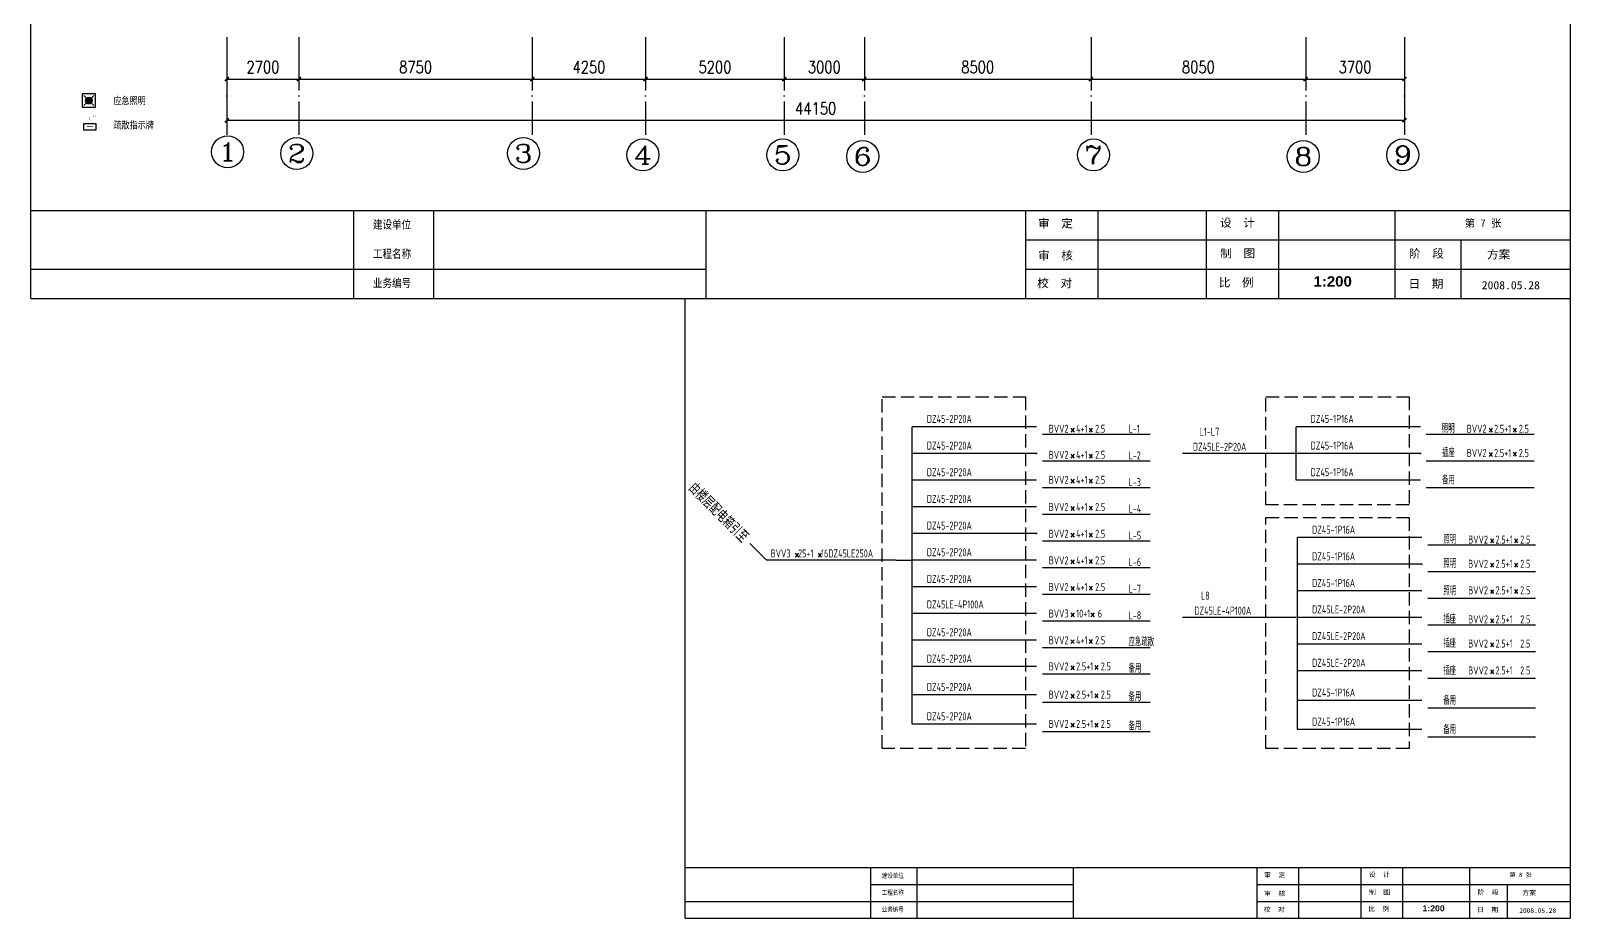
# Model space of a CAD drawing. Extents: x 1487452 to 1619693, y 165319 to 350168.
# Drawn here: x 1561972 to 1619693, y 165319 to 198593 of the extents above; entities that cross this region are included whole.
import ezdxf
from ezdxf.enums import TextEntityAlignment as Align

# ---------------------------------------------------------------- set-up
doc = ezdxf.new("R2010")
doc.units = 0
doc.header["$LTSCALE"] = 1000
doc.header["$MEASUREMENT"] = 0
doc.linetypes.add('DOTE', pattern=[2.42, 2, -0.2, 0.02, -0.2])
doc.linetypes.add('虚线', pattern=[0.7, 0.5, -0.2])
doc.layers.get('0').update_dxf_attribs({"linetype": 'CONTINUOUS'})
doc.layers.get('Defpoints').update_dxf_attribs({"linetype": 'CONTINUOUS'})
for name, color, linetype in [('AXIS', 3, 'CONTINUOUS'), ('AXIS_TEXT', 7, 'CONTINUOUS'), ('DOTE', 1, 'DOTE'), ('EQUIP', 3, 'CONTINUOUS'), ('G', 4, 'CONTINUOUS'), ('WALL', 4, 'CONTINUOUS'), ('断路器', 5, 'CONTINUOUS'), ('标注', 3, 'CONTINUOUS'), ('电线', 6, 'CONTINUOUS'), ('细线', 1, 'CONTINUOUS')]:
    doc.layers.add(name, color=color, linetype=linetype)
doc.styles.add('_TCH_AXIS', font='COMPLEX', dxfattribs={"bigfont": 'GBCBIG'})
doc.styles.add('DIM_FONT', font='SIMPLEX.shx', dxfattribs={"width": 0.8})
doc.styles.add('SANSSERIFBOLD', font='sasb____.pfb')
doc.styles.add('SX国标CP-GBC', font='isocp.shx', dxfattribs={"width": 0.9, "bigfont": 'gbcbig.shx'})
doc.styles.add('SX罗S单划GBC', font='romans.shx', dxfattribs={"width": 0.9, "bigfont": 'gbcbig.shx'})
doc.styles.add('常用字体', font='isocp.shx', dxfattribs={"width": 0.9, "bigfont": 'gbcbig.shx'})
doc.styles.add('黑体', font='SIMHEI.TTF')
doc.dimstyles.new('DIMN150', dxfattribs={"dimscale": 1.5, "dimtxt": 300, "dimasz": 100, "dimexe": 250, "dimexo": 300, "dimgap": 150, "dimtad": 1, "dimdec": 0, "dimzin": 0, "dimdsep": 46, "dimtxsty": 'DIM_FONT', "dimblk": 'ARCHTICK', "dimcen": 0.09, "dimclrt": 7, "dimazin": 2, "dimtfac": 1, "dimtdec": 0, "dimtix": 1, "dimtmove": 2, "dimatfit": 3, "dimldrblk": 'ARCHTICK', "dimfxl": 1, "dimtolj": 1, "dimtzin": 0, "dimarcsym": 0})

# ---------------------------------------------------------------- blocks, each defined once
blk = doc.blocks.new('_ArchTick')
at = {"color": 0, "linetype": 'ByBlock', "const_width": 0.4}
blk.add_lwpolyline([(-0.5, -0.5), (0.5, 0.5)], dxfattribs=at)
blk = doc.blocks.new('*D164')
at = {"layer": 'AXIS', "color": 0, "linetype": 'Continuous', "lineweight": -2, "transparency": 16777216}
for p, q in [((1569326, 197909), (1569326, 196408)), ((1572026, 197909), (1572026, 196408)), ((1569326, 196783), (1572026, 196783))]:
    blk.add_line(p, q, dxfattribs=at)
at = {"layer": 'Defpoints', "color": 0, "linetype": 'Continuous', "transparency": 16777216}
for p in [(1569326, 198359), (1572026, 198359), (1572026, 196783)]:
    blk.add_point(p, dxfattribs=at)
at = {"layer": 'AXIS', "color": 0, "linetype": 'Continuous', "lineweight": -2, "transparency": 16777216, "xscale": 150, "yscale": 150, "zscale": 150, "rotation": 180}
blk.add_blockref('_ArchTick', (1569326, 196783), dxfattribs=at)
at = {"layer": 'AXIS', "color": 0, "linetype": 'Continuous', "lineweight": -2, "transparency": 16777216, "xscale": 150, "yscale": 150, "zscale": 150}
blk.add_blockref('_ArchTick', (1572026, 196783), dxfattribs=at)
at = {"layer": 'AXIS', "color": 2, "linetype": 'Continuous', "transparency": 16777216, "insert": (1570676, 197233), "char_height": 450, "attachment_point": 5, "style": 'DIM_FONT'}
blk.add_mtext('\\A1;2700', dxfattribs=at)
blk = doc.blocks.new('*D165')
at = {"layer": 'AXIS', "color": 0, "linetype": 'Continuous', "lineweight": -2, "transparency": 16777216}
for p, q in [((1572026, 197909), (1572026, 196408)), ((1580776, 197909), (1580776, 196408)), ((1572026, 196783), (1580776, 196783))]:
    blk.add_line(p, q, dxfattribs=at)
at = {"layer": 'Defpoints', "color": 0, "linetype": 'Continuous', "transparency": 16777216}
for p in [(1572026, 198359), (1580776, 198359), (1580776, 196783)]:
    blk.add_point(p, dxfattribs=at)
at = {"layer": 'AXIS', "color": 0, "linetype": 'Continuous', "lineweight": -2, "transparency": 16777216, "xscale": 150, "yscale": 150, "zscale": 150, "rotation": 180}
blk.add_blockref('_ArchTick', (1572026, 196783), dxfattribs=at)
at = {"layer": 'AXIS', "color": 0, "linetype": 'Continuous', "lineweight": -2, "transparency": 16777216, "xscale": 150, "yscale": 150, "zscale": 150}
blk.add_blockref('_ArchTick', (1580776, 196783), dxfattribs=at)
at = {"layer": 'AXIS', "color": 2, "linetype": 'Continuous', "transparency": 16777216, "insert": (1576401, 197233), "char_height": 450, "attachment_point": 5, "style": 'DIM_FONT'}
blk.add_mtext('\\A1;8750', dxfattribs=at)
blk = doc.blocks.new('*D166')
at = {"layer": 'AXIS', "color": 0, "linetype": 'Continuous', "lineweight": -2, "transparency": 16777216}
for p, q in [((1580776, 197909), (1580776, 196408)), ((1585026, 197909), (1585026, 196408)), ((1580776, 196783), (1585026, 196783))]:
    blk.add_line(p, q, dxfattribs=at)
at = {"layer": 'Defpoints', "color": 0, "linetype": 'Continuous', "transparency": 16777216}
for p in [(1580776, 198359), (1585026, 198359), (1585026, 196783)]:
    blk.add_point(p, dxfattribs=at)
at = {"layer": 'AXIS', "color": 0, "linetype": 'Continuous', "lineweight": -2, "transparency": 16777216, "xscale": 150, "yscale": 150, "zscale": 150, "rotation": 180}
blk.add_blockref('_ArchTick', (1580776, 196783), dxfattribs=at)
at = {"layer": 'AXIS', "color": 0, "linetype": 'Continuous', "lineweight": -2, "transparency": 16777216, "xscale": 150, "yscale": 150, "zscale": 150}
blk.add_blockref('_ArchTick', (1585026, 196783), dxfattribs=at)
at = {"layer": 'AXIS', "color": 2, "linetype": 'Continuous', "transparency": 16777216, "insert": (1582901, 197233), "char_height": 450, "attachment_point": 5, "style": 'DIM_FONT'}
blk.add_mtext('\\A1;4250', dxfattribs=at)
blk = doc.blocks.new('*D167')
at = {"layer": 'AXIS', "color": 0, "linetype": 'Continuous', "lineweight": -2, "transparency": 16777216}
for p, q in [((1585026, 197909), (1585026, 196408)), ((1590226, 197909), (1590226, 196408)), ((1585026, 196783), (1590226, 196783))]:
    blk.add_line(p, q, dxfattribs=at)
at = {"layer": 'Defpoints', "color": 0, "linetype": 'Continuous', "transparency": 16777216}
for p in [(1585026, 198359), (1590226, 198359), (1590226, 196783)]:
    blk.add_point(p, dxfattribs=at)
at = {"layer": 'AXIS', "color": 0, "linetype": 'Continuous', "lineweight": -2, "transparency": 16777216, "xscale": 150, "yscale": 150, "zscale": 150, "rotation": 180}
blk.add_blockref('_ArchTick', (1585026, 196783), dxfattribs=at)
at = {"layer": 'AXIS', "color": 0, "linetype": 'Continuous', "lineweight": -2, "transparency": 16777216, "xscale": 150, "yscale": 150, "zscale": 150}
blk.add_blockref('_ArchTick', (1590226, 196783), dxfattribs=at)
at = {"layer": 'AXIS', "color": 2, "linetype": 'Continuous', "transparency": 16777216, "insert": (1587626, 197233), "char_height": 450, "attachment_point": 5, "style": 'DIM_FONT'}
blk.add_mtext('\\A1;5200', dxfattribs=at)
blk = doc.blocks.new('*D168')
at = {"layer": 'AXIS', "color": 0, "linetype": 'Continuous', "lineweight": -2, "transparency": 16777216}
for p, q in [((1590226, 197909), (1590226, 196408)), ((1593226, 197909), (1593226, 196408)), ((1590226, 196783), (1593226, 196783))]:
    blk.add_line(p, q, dxfattribs=at)
at = {"layer": 'Defpoints', "color": 0, "linetype": 'Continuous', "transparency": 16777216}
for p in [(1590226, 198359), (1593226, 198359), (1593226, 196783)]:
    blk.add_point(p, dxfattribs=at)
at = {"layer": 'AXIS', "color": 0, "linetype": 'Continuous', "lineweight": -2, "transparency": 16777216, "xscale": 150, "yscale": 150, "zscale": 150, "rotation": 180}
blk.add_blockref('_ArchTick', (1590226, 196783), dxfattribs=at)
at = {"layer": 'AXIS', "color": 0, "linetype": 'Continuous', "lineweight": -2, "transparency": 16777216, "xscale": 150, "yscale": 150, "zscale": 150}
blk.add_blockref('_ArchTick', (1593226, 196783), dxfattribs=at)
at = {"layer": 'AXIS', "color": 2, "linetype": 'Continuous', "transparency": 16777216, "insert": (1591726, 197233), "char_height": 450, "attachment_point": 5, "style": 'DIM_FONT'}
blk.add_mtext('\\A1;3000', dxfattribs=at)
blk = doc.blocks.new('*D169')
at = {"layer": 'AXIS', "color": 0, "linetype": 'Continuous', "lineweight": -2, "transparency": 16777216}
for p, q in [((1593226, 197909), (1593226, 196408)), ((1601726, 197909), (1601726, 196408)), ((1593226, 196783), (1601726, 196783))]:
    blk.add_line(p, q, dxfattribs=at)
at = {"layer": 'Defpoints', "color": 0, "linetype": 'Continuous', "transparency": 16777216}
for p in [(1593226, 198359), (1601726, 198359), (1601726, 196783)]:
    blk.add_point(p, dxfattribs=at)
at = {"layer": 'AXIS', "color": 0, "linetype": 'Continuous', "lineweight": -2, "transparency": 16777216, "xscale": 150, "yscale": 150, "zscale": 150, "rotation": 180}
blk.add_blockref('_ArchTick', (1593226, 196783), dxfattribs=at)
at = {"layer": 'AXIS', "color": 0, "linetype": 'Continuous', "lineweight": -2, "transparency": 16777216, "xscale": 150, "yscale": 150, "zscale": 150}
blk.add_blockref('_ArchTick', (1601726, 196783), dxfattribs=at)
at = {"layer": 'AXIS', "color": 2, "linetype": 'Continuous', "transparency": 16777216, "insert": (1597476, 197233), "char_height": 450, "attachment_point": 5, "style": 'DIM_FONT'}
blk.add_mtext('\\A1;8500', dxfattribs=at)
blk = doc.blocks.new('*D170')
at = {"layer": 'AXIS', "color": 0, "linetype": 'Continuous', "lineweight": -2, "transparency": 16777216}
for p, q in [((1601726, 197909), (1601726, 196408)), ((1609776, 197909), (1609776, 196408)), ((1601726, 196783), (1609776, 196783))]:
    blk.add_line(p, q, dxfattribs=at)
at = {"layer": 'Defpoints', "color": 0, "linetype": 'Continuous', "transparency": 16777216}
for p in [(1601726, 198359), (1609776, 198359), (1609776, 196783)]:
    blk.add_point(p, dxfattribs=at)
at = {"layer": 'AXIS', "color": 0, "linetype": 'Continuous', "lineweight": -2, "transparency": 16777216, "xscale": 150, "yscale": 150, "zscale": 150, "rotation": 180}
blk.add_blockref('_ArchTick', (1601726, 196783), dxfattribs=at)
at = {"layer": 'AXIS', "color": 0, "linetype": 'Continuous', "lineweight": -2, "transparency": 16777216, "xscale": 150, "yscale": 150, "zscale": 150}
blk.add_blockref('_ArchTick', (1609776, 196783), dxfattribs=at)
at = {"layer": 'AXIS', "color": 2, "linetype": 'Continuous', "transparency": 16777216, "insert": (1605751, 197233), "char_height": 450, "attachment_point": 5, "style": 'DIM_FONT'}
blk.add_mtext('\\A1;8050', dxfattribs=at)
blk = doc.blocks.new('*D171')
at = {"layer": 'AXIS', "color": 0, "linetype": 'Continuous', "lineweight": -2, "transparency": 16777216}
for p, q in [((1609776, 197909), (1609776, 196408)), ((1613476, 197909), (1613476, 196408)), ((1609776, 196783), (1613476, 196783))]:
    blk.add_line(p, q, dxfattribs=at)
at = {"layer": 'Defpoints', "color": 0, "linetype": 'Continuous', "transparency": 16777216}
for p in [(1609776, 198359), (1613476, 198359), (1613476, 196783)]:
    blk.add_point(p, dxfattribs=at)
at = {"layer": 'AXIS', "color": 0, "linetype": 'Continuous', "lineweight": -2, "transparency": 16777216, "xscale": 150, "yscale": 150, "zscale": 150, "rotation": 180}
blk.add_blockref('_ArchTick', (1609776, 196783), dxfattribs=at)
at = {"layer": 'AXIS', "color": 0, "linetype": 'Continuous', "lineweight": -2, "transparency": 16777216, "xscale": 150, "yscale": 150, "zscale": 150}
blk.add_blockref('_ArchTick', (1613476, 196783), dxfattribs=at)
at = {"layer": 'AXIS', "color": 2, "linetype": 'Continuous', "transparency": 16777216, "insert": (1611626, 197233), "char_height": 450, "attachment_point": 5, "style": 'DIM_FONT'}
blk.add_mtext('\\A1;3700', dxfattribs=at)
blk = doc.blocks.new('*D172')
at = {"layer": 'AXIS', "color": 0, "linetype": 'Continuous', "lineweight": -2, "transparency": 16777216}
for p, q in [((1569326, 197909), (1569326, 194859)), ((1613476, 197909), (1613476, 194859)), ((1613476, 195234), (1569326, 195234))]:
    blk.add_line(p, q, dxfattribs=at)
at = {"layer": 'Defpoints', "color": 0, "linetype": 'Continuous', "transparency": 16777216}
for p in [(1569326, 198359), (1613476, 198359), (1569326, 195234)]:
    blk.add_point(p, dxfattribs=at)
at = {"layer": 'AXIS', "color": 0, "linetype": 'Continuous', "lineweight": -2, "transparency": 16777216, "xscale": 150, "yscale": 150, "zscale": 150, "rotation": 180}
blk.add_blockref('_ArchTick', (1569326, 195234), dxfattribs=at)
at = {"layer": 'AXIS', "color": 0, "linetype": 'Continuous', "lineweight": -2, "transparency": 16777216, "xscale": 150, "yscale": 150, "zscale": 150}
blk.add_blockref('_ArchTick', (1613476, 195234), dxfattribs=at)
at = {"layer": 'AXIS', "color": 2, "linetype": 'Continuous', "transparency": 16777216, "insert": (1591401, 195684), "char_height": 450, "attachment_point": 5, "style": 'DIM_FONT'}
blk.add_mtext('\\A1;44150', dxfattribs=at)
blk = doc.blocks.new('_LINKPT1')
blk.add_line((0, 0), (0, 0))
blk = doc.blocks.new('_Y15ITF')
blk.add_lwpolyline([(0.45, 0), (-0.45, 0), (-0.45, 0.5), (0.45, 0.5)], close=True)
blk.add_lwpolyline([(0.25, 0.25, 0.05, 0.05, 0), (-0.05, 0.25, 0.2, 0, 0), (-0.25, 0.25, 0, 0, 0)], format="xyseb")
at = {"xscale": 0.002, "yscale": 0.002, "zscale": 0.002}
for p in [(-0.45, 0.5), (-0.45, 0.25), (-0.45, 0), (0, 0.5), (0, 0), (0.45, 0.5), (0.45, 0.25), (0.45, 0)]:
    blk.add_blockref('_LINKPT1', p, dxfattribs=at)
at = {"style": '常用字体', "width": 0.9, "flags": 8}
blk.add_attdef('$TEXT$', text='', height=0.6, dxfattribs=at).set_placement((0.245, 0.845), align=Align.MIDDLE_CENTER)
at = {"style": 'DIM_FONT', "width": 0.8, "flags": 9}
blk.add_attdef('A', (0, 0), '', height=0.00002, dxfattribs=at)
blk = doc.blocks.new('_Y22IEB')
for p, q in [((-0.38, 0.87), (0.37, 0.12)), ((0.37, 0.87), (-0.38, 0.12))]:
    blk.add_line(p, q)
blk.add_lwpolyline([(-0.5, 0), (0.5, 0), (0.5, 1), (-0.5, 1)], close=True)
blk.add_circle((0, 0.5), 0.25)
for points in [[(-0.22, 0.62), (0.22, 0.62), (-0.25, 0.5), (0.25, 0.5)], [(-0.22, 0.37), (0.22, 0.37), (-0.25, 0.5), (0.25, 0.5)], [(-0.12, 0.72), (0.12, 0.72), (-0.22, 0.62), (0.22, 0.62)], [(-0.12, 0.28), (0.12, 0.28), (-0.22, 0.37), (0.22, 0.37)], [(0, 0.75), (0, 0.75), (-0.12, 0.72), (0.12, 0.72)], [(0, 0.25), (0, 0.25), (-0.12, 0.28), (0.12, 0.28)]]:
    blk.add_solid(points)
at = {"xscale": 0.002, "yscale": 0.002, "zscale": 0.002}
for p in [(-0.25, 0.5), (0, 0.75), (0, 0.25), (0.25, 0.5)]:
    blk.add_blockref('_LINKPT1', p, dxfattribs=at)
at = {"style": '常用字体', "width": 0.9, "flags": 8}
blk.add_attdef('$TEXT$', text='', height=0.6, dxfattribs=at).set_placement((0.9, 0.9), align=Align.MIDDLE_CENTER)
at = {"style": 'DIM_FONT', "width": 0.8, "flags": 9}
blk.add_attdef('A', (0, 0), '', height=0.00002, dxfattribs=at)
blk = doc.blocks.new('JTRSGHFDS')
at = {"layer": 'G', "color": 3, "ltscale": 0.4}
for p, q in [((1518543, 210970), (1518310, 210671)), ((1518310, 210970), (1518543, 210671))]:
    blk.add_line(p, q, dxfattribs=at)

msp = doc.modelspace()

# ---------------------------------------------------------------- linework, layer by layer
at = {"color": 7}
for p, q in [((1619692.7, 228955.2), (1619692.7, 188551)), ((1561972.5, 188551), (1619692.7, 188551)), ((1619692.7, 188551), (1619692.7, 165318.6)), ((1586503.6, 165318.6), (1619692.7, 165318.6))]:
    msp.add_line(p, q, dxfattribs=at)
at = {"color": 4}
for p, q in [((1561972.5, 191849.4), (1619692.7, 191849.4)), ((1574067.7, 191849.4), (1574067.7, 188551)), ((1577078.2, 191849.4), (1577078.2, 188551)), ((1587277, 191849.4), (1587277, 188551)), ((1599268.2, 191849.4), (1599268.2, 188551)), ((1601982.1, 191849.4), (1601982.1, 188551)), ((1606036.9, 191849.4), (1606036.9, 188551)), ((1608750.8, 191849.4), (1608750.8, 188551)), ((1613117.7, 191849.4), (1613117.7, 188551)), ((1599268.2, 190749.9), (1619692.7, 190749.9)), ((1615590.8, 190749.9), (1615590.8, 188551)), ((1561972.5, 189650.5), (1587277, 189650.5)), ((1599268.2, 189650.5), (1619692.7, 189650.5)), ((1586503.6, 167215.2), (1619692.7, 167215.2)), ((1593458.3, 167215.2), (1593458.3, 165318.6)), ((1595189.3, 167215.2), (1595189.3, 165318.6)), ((1601053.7, 167215.2), (1601053.7, 165318.6)), ((1607948.6, 167215.2), (1607948.6, 165318.6)), ((1609509.1, 167215.2), (1609509.1, 165318.6)), ((1611840.6, 167215.2), (1611840.6, 165318.6)), ((1613401.1, 167215.2), (1613401.1, 165318.6)), ((1615912.1, 167215.2), (1615912.1, 165318.6)), ((1593458.3, 166583), (1601053.7, 166583)), ((1607948.6, 166583), (1619692.7, 166583)), ((1617334.1, 166583), (1617334.1, 165318.6)), ((1586503.6, 165950.8), (1601053.7, 165950.8)), ((1607948.6, 165950.8), (1619692.7, 165950.8))]:
    msp.add_line(p, q, dxfattribs=at)
at = {"color": 7}
for points in [[(1561972.5, 188551), (1561972.5, 228955.2), (1619692.7, 228955.2)], [(1586503.6, 165318.6), (1586503.6, 188551), (1619692.7, 188551)]]:
    msp.add_lwpolyline(points, dxfattribs=at)
at = {"layer": 'AXIS', "linetype": 'Continuous'}
for centre in [(1569352.2, 194052.9), (1571943.9, 193994.7), (1580443.9, 193994.7), (1584924.9, 193936.8), (1590170.6, 193936.8), (1601820.6, 193936.8), (1613412.5, 193936.8), (1593165, 193878.6), (1609683.3, 193878.6)]:
    msp.add_circle(centre, 600, dxfattribs=at)
at = {"layer": 'DOTE', "color": 3, "linetype": 'DOTE'}
for p, q in [((1569326.2, 198359), (1569326.2, 194689.5)), ((1572026.2, 198359), (1572026.2, 194689.5)), ((1580776.2, 198359), (1580776.2, 194689.5)), ((1585026.2, 198359), (1585026.2, 194689.5)), ((1590226.2, 198359), (1590226.2, 194689.5)), ((1593226.2, 198359), (1593226.2, 194689.5)), ((1601726.2, 198359), (1601726.2, 194689.5)), ((1609776.2, 198359), (1609776.2, 194689.5)), ((1613476.2, 198359), (1613476.2, 194689.5))]:
    msp.add_line(p, q, dxfattribs=at)
at = {"layer": '断路器'}
for p in [(1599686.6, 182746.4), (1614077.1, 182746.4), (1599686.6, 179746.4), (1614130.6, 178590.8)]:
    msp.add_point(p, dxfattribs=at)
at = {"layer": '电线'}
for p, q in [((1595021.5, 172596.7), (1595021.5, 183746.4)), ((1599686.6, 183746.4), (1595021.5, 183746.4)), ((1609412.1, 181746.4), (1609412.1, 183746.4)), ((1614077.1, 183746.4), (1609412.1, 183746.4)), ((1599904.9, 183470.9), (1603945.1, 183470.9)), ((1614295.5, 183470.9), (1618335.6, 183470.9)), ((1599686.6, 182746.4), (1595021.5, 182746.4)), ((1599904.9, 182470.9), (1603945.1, 182470.9)), ((1609412.1, 182746.4), (1605149.5, 182746.4)), ((1614077.1, 182746.4), (1609412.1, 182746.4)), ((1614295.5, 182470.9), (1618335.6, 182470.9)), ((1599686.6, 181746.4), (1595021.5, 181746.4)), ((1599904.9, 181470.9), (1603945.1, 181470.9)), ((1614077.1, 181746.4), (1609412.1, 181746.4)), ((1614295.5, 181470.9), (1618335.6, 181470.9)), ((1599686.6, 180746.4), (1595021.5, 180746.4)), ((1599904.9, 180470.9), (1603945.1, 180470.9)), ((1599686.6, 179746.4), (1595021.5, 179746.4)), ((1609465.6, 172393.9), (1609465.6, 179590.8)), ((1614130.6, 179590.8), (1609465.6, 179590.8)), ((1589552.7, 178746.4), (1588935.5, 179363.6)), ((1599904.9, 179470.9), (1603945.1, 179470.9)), ((1614349, 179315.4), (1618389.1, 179315.4)), ((1594419.7, 178746.4), (1589552.7, 178746.4)), ((1594419.7, 178746.4), (1595021.5, 178746.4)), ((1599686.6, 178746.4), (1595021.5, 178746.4)), ((1599904.9, 178470.9), (1603945.1, 178470.9)), ((1614130.6, 178590.8), (1609465.6, 178590.8)), ((1614349, 178315.4), (1618389.1, 178315.4)), ((1599686.6, 177746.4), (1595021.5, 177746.4)), ((1599904.9, 177470.9), (1603945.1, 177470.9)), ((1614130.6, 177590.8), (1609465.6, 177590.8)), ((1614349, 177315.4), (1618389.1, 177315.4)), ((1599686.6, 176746.4), (1595021.5, 176746.4)), ((1599904.9, 176470.9), (1603945.1, 176470.9)), ((1609412.1, 176599.9), (1605149.5, 176599.9)), ((1614130.6, 176599.9), (1609465.6, 176599.9)), ((1614349, 176324.5), (1618389.1, 176324.5)), ((1599686.6, 175746.4), (1595021.5, 175746.4)), ((1599904.9, 175470.9), (1603945.1, 175470.9)), ((1614130.6, 175599.9), (1609465.6, 175599.9)), ((1614349, 175324.5), (1618389.1, 175324.5)), ((1599686.6, 174753.9), (1595021.5, 174753.9)), ((1599904.9, 174478.4), (1603945.1, 174478.4)), ((1614130.6, 174599.9), (1609465.6, 174599.9)), ((1614349, 174324.5), (1618389.1, 174324.5)), ((1599686.6, 173694.5), (1595021.5, 173694.5)), ((1599904.9, 173419.1), (1603945.1, 173419.1)), ((1614130.6, 173487.1), (1609465.6, 173487.1)), ((1614349, 173211.6), (1618389.1, 173211.6)), ((1599686.6, 172596.7), (1595021.5, 172596.7)), ((1599904.9, 172321.2), (1603945.1, 172321.2)), ((1614130.6, 172393.9), (1609465.6, 172393.9)), ((1614349, 172118.4), (1618389.1, 172118.4))]:
    msp.add_line(p, q, dxfattribs=at)
at = {"layer": '电线', "color": 7}
msp.add_lwpolyline([(1589171.2, 179127.9, 0, 166.7, 0), (1589014, 179285, 0, 0, 0), (1588935.5, 179363.6, 0, 0, 0)], format="xyseb", dxfattribs=at)
at = {"layer": '细线', "linetype": '虚线'}
for points in [[(1599269.7, 171683.3), (1593892.2, 171683.3), (1593892.2, 184869.8), (1599269.7, 184869.8)], [(1613660.2, 180812.8), (1608282.7, 180812.8), (1608282.7, 184869.8), (1613660.2, 184869.8)], [(1613660.2, 171683.3), (1608282.7, 171683.3), (1608282.7, 180340), (1613660.2, 180340)]]:
    msp.add_lwpolyline(points, close=True, dxfattribs=at)

# ---------------------------------------------------------------- block references
at = {"layer": 'EQUIP'}
ref = msp.add_blockref('_Y22IEB', (1563902.2, 195974.4), dxfattribs=dict(at, xscale=500, yscale=500, zscale=500, rotation=270))
ref.add_attrib('$TEXT$', '..', dxfattribs={"layer": '0', "height": 300, "style": '常用字体', "width": 0.9, "flags": 8}).set_placement((1564352.2, 195524.4), align=Align.MIDDLE_CENTER)
ref = msp.add_blockref('_Y15ITF', (1564180.4, 194869.1), dxfattribs=dict(at, xscale=500.000000001613, yscale=500, zscale=500, rotation=359.9925999997166))
ref.add_attrib('$TEXT$', '..', dxfattribs={"layer": '0', "height": 300, "rotation": 270, "style": '常用字体', "width": 0.9, "flags": 8}).set_placement((1564303, 195291.6), align=Align.MIDDLE_CENTER)
at = {"layer": 'G', "color": 4, "xscale": 0.5, "yscale": 0.5, "zscale": 0.5}
for p in [(841819.1, 78208.2), (842499.8, 78213.2), (857492.7, 78208.2), (858395.8, 78213.2), (841819.1, 77230.2), (842499.8, 77235.1), (857492.7, 77300.5), (858395.8, 77305.5), (841819.1, 76292.9), (842499.8, 76297.8), (841819.1, 75274.1), (842499.8, 75279), (841819.1, 74271), (842499.8, 74276), (857546.2, 74052.7), (858449.3, 74057.6), (831480.3, 73518.1), (832336.7, 73518.1), (841819.1, 73272.6), (842499.8, 73277.6), (857546.2, 73145), (858449.3, 73150), (841819.1, 72274.2), (842499.8, 72279.2), (857546.2, 72152.5), (858449.3, 72157.4), (841819.1, 71280.2), (842565.8, 71285.1), (857546.2, 71061.8), (841819.1, 70277.4), (842499.8, 70282.3), (857546.2, 70154.1), (841819.1, 69299.3), (842707.4, 69304.3), (857546.2, 69146.5), (841819.1, 68240), (842707.4, 68245), (841819.1, 67142.1), (842707.4, 67147.1)]:
    msp.add_blockref('JTRSGHFDS', p, dxfattribs=at)

# ---------------------------------------------------------------- texts
at = {"color": 2}
for s, height, style, width, p in [('建设单位', 307.19, '黑体', 0.834707, (1574799.4, 191083.4)), ('审  定', 307.19, '黑体', 1.043383, (1599737, 191125.1)), ('设  计', 307.19, '黑体', 1.043383, (1606559.1, 191148)), ('第 7 张', 276.47, '黑体', 1.043383, (1615735.8, 191159.8)), ('工程名称', 307.19, '黑体', 0.834707, (1574799.4, 189983.9)), ('审  核', 307.19, '黑体', 1.043383, (1599737, 189921.1)), ('制  图', 307.19, '黑体', 1.043383, (1606569.5, 189998.2)), ('阶  段', 307.19, '黑体', 1.043383, (1613647.3, 189993.1)), ('方案', 307.19, '黑体', 1.043383, (1616571.4, 189960.4)), ('业务编号', 307.19, '黑体', 0.834707, (1574799.4, 188884.5)), ('校  对', 307.19, '黑体', 1.043383, (1599705, 188881.6)), ('比  例', 307.19, '黑体', 1.043383, (1606515.1, 188907.4)), ('1:200', 385.77, 'SANSSERIFBOLD', 1.043383, (1610066.9, 188888.2)), ('日  期', 307.19, '黑体', 1.043383, (1613629.8, 188859.1)), ('2008.05.28', 307.19, '黑体', 1.043383, (1616376.3, 188808.4)), ('建设单位', 176.63, '黑体', 0.834707, (1593879, 166774.7)), ('审  定', 176.63, '黑体', 1.043383, (1608218.1, 166798.7)), ('设  计', 176.63, '黑体', 1.043383, (1612140.9, 166811.9)), ('第 8 张', 158.97, '黑体', 1.043383, (1617417.5, 166818.7)), ('工程名称', 176.63, '黑体', 0.834707, (1593879, 166142.5)), ('审  核', 176.63, '黑体', 1.043383, (1608218.1, 166106.4)), ('制  图', 176.63, '黑体', 1.043383, (1612146.8, 166150.7)), ('阶  段', 176.63, '黑体', 1.043383, (1616216.6, 166147.8)), ('方案', 176.63, '黑体', 1.043383, (1617897.9, 166129)), ('业务编号', 176.63, '黑体', 0.834707, (1593879, 165510.4)), ('校  对', 176.63, '黑体', 1.043383, (1608199.8, 165508.7)), ('比  例', 176.63, '黑体', 1.043383, (1612115.6, 165523.5)), ('1:200', 221.82, 'SANSSERIFBOLD', 1.043383, (1614157.9, 165512.5)), ('日  期', 176.63, '黑体', 1.043383, (1616206.5, 165495.8)), ('2008.05.28', 176.63, '黑体', 1.043383, (1617785.8, 165466.6))]:
    msp.add_text(s, height=height, dxfattribs=dict(at, style=style, width=width)).set_placement(p, align=Align.BOTTOM_LEFT)
at = {"layer": 'AXIS_TEXT', "color": 2, "linetype": 'Continuous', "style": '_TCH_AXIS'}
for s, width, p, p2 in [('1', 2.333333, (1569012.8, 193713.5), (1569691.6, 193713.5)), ('2', 1.5, (1571604.4, 193655.3), (1572283.3, 193655.3)), ('3', 1.5, (1580104.4, 193655.3), (1580783.3, 193655.3)), ('4', 1.3125, (1584585.5, 193597.4), (1585264.3, 193597.4)), ('5', 1.5, (1589831.2, 193597.4), (1590510.1, 193597.4)), ('6', 1.5, (1592825.6, 193539.2), (1593504.4, 193539.2)), ('7', 1.5, (1601481.2, 193597.4), (1602160.1, 193597.4)), ('8', 1.5, (1609343.8, 193539.2), (1610022.7, 193539.2)), ('9', 1.5, (1613073.1, 193597.4), (1613751.9, 193597.4))]:
    msp.add_text(s, height=678.8, dxfattribs=dict(at, width=width)).set_placement(p, p2, align=Align.FIT)
at = {"layer": 'WALL', "color": 2, "style": '黑体', "width": 0.8}
for s, p in [('应急照明', (1565072.6, 195839.3)), ('疏散指示牌', (1565072.6, 194923.5))]:
    msp.add_text(s, height=270.04, dxfattribs=at).set_placement(p)
at = {"layer": '标注', "style": 'SX国标CP-GBC', "width": 0.8}
for s, p in [('DZ45-2P20A', (1595569.9, 183890.7)), ('DZ45-1P16A', (1609960.4, 183890.7)), ('BVV2  4+1  2.5', (1600141.1, 183521.4)), ('L-1', (1603130.6, 183521.4)), ('L1-L7', (1605795, 183409.5)), ('照明', (1614881.6, 183521.4)), ('BVV2  2.5+1  2.5', (1615814.7, 183521.4)), ('DZ45-2P20A', (1595569.9, 182890.7)), ('DZ45LE-2P20A', (1605545.4, 182846.4)), ('DZ45-1P16A', (1609960.4, 182890.7)), ('BVV2  4+1  2.5', (1600141.1, 182543.4)), ('L-2', (1603130.6, 182521.4)), ('插座', (1614881.6, 182613.8)), ('BVV2  2.5+1  2.5', (1615814.7, 182613.8)), ('DZ45-2P20A', (1595569.9, 181890.7)), ('BVV2  4+1  2.5', (1600141.1, 181606.1)), ('L-3', (1603130.6, 181521.4)), ('DZ45-1P16A', (1609960.4, 181890.7)), ('备用', (1614881.6, 181588.2)), ('DZ45-2P20A', (1595569.9, 180890.7)), ('BVV2  4+1  2.5', (1600141.1, 180587.3)), ('L-4', (1603130.6, 180521.4)), ('DZ45-2P20A', (1595569.9, 179890.7)), ('BVV2  4+1  2.5', (1600141.1, 179584.2)), ('L-5', (1603130.6, 179521.4)), ('DZ45-1P16A', (1610013.9, 179735.1)), ('照明', (1614935.1, 179365.9)), ('BVV2  2.5+1  2.5', (1615868.2, 179365.9)), ('BVV3  25+1  16DZ45LE250A', (1589714, 178846.4)), ('DZ45-2P20A', (1595569.9, 178890.7)), ('DZ45-1P16A', (1610013.9, 178735.1)), ('BVV2  4+1  2.5', (1600141.1, 178585.8)), ('L-6', (1603130.6, 178521.4)), ('照明', (1614935.1, 178458.2)), ('BVV2  2.5+1  2.5', (1615868.2, 178458.2)), ('DZ45-2P20A', (1595569.9, 177890.7)), ('BVV2  4+1  2.5', (1600141.1, 177587.4)), ('L-7', (1603130.6, 177521.4)), ('DZ45-1P16A', (1610013.9, 177735.1)), ('DZ45LE-4P100A', (1595569.9, 176934.3)), ('L8', (1605848.5, 177263.1)), ('照明', (1614935.1, 177432.7)), ('BVV2  2.5+1  2.5', (1615868.2, 177465.7)), ('BVV3  10+1  6', (1600141.1, 176593.4)), ('L-8', (1603130.6, 176521.4)), ('DZ45LE-4P100A', (1605598.9, 176699.9)), ('DZ45LE-2P20A', (1610013.9, 176744.2)), ('插座', (1614935.1, 176375)), ('BVV2  2.5+1  2.5', (1615868.2, 176375)), ('DZ45-2P20A', (1595569.9, 175890.7)), ('BVV2  4+1  2.5', (1600141.1, 175590.6)), ('应急疏散', (1603130.6, 175521.4)), ('DZ45LE-2P20A', (1610013.9, 175744.2)), ('插座', (1614935.1, 175467.3)), ('BVV2  2.5+1  2.5', (1615868.2, 175467.3)), ('DZ45-2P20A', (1595569.9, 174898.2)), ('BVV2  2.5+1  2.5', (1600141.1, 174612.6)), ('DZ45LE-2P20A', (1610013.9, 174744.2)), ('备用', (1603130.6, 174528.9)), ('插座', (1614935.1, 174441.8)), ('BVV2  2.5+1  2.5', (1615868.2, 174459.7)), ('DZ45-2P20A', (1595569.9, 173838.8)), ('BVV2  2.5+1  2.5', (1600141.1, 173553.2)), ('备用', (1603130.6, 173469.6)), ('DZ45-1P16A', (1610013.9, 173631.4)), ('备用', (1614935.1, 173328.9)), ('DZ45-2P20A', (1595569.9, 172741)), ('BVV2  2.5+1  2.5', (1600141.1, 172455.4)), ('备用', (1603130.6, 172371.7)), ('DZ45-1P16A', (1610013.9, 172538.2)), ('备用', (1614935.1, 172235.7))]:
    msp.add_text(s, height=300, dxfattribs=at).set_placement(p)
at = {"layer": '标注', "style": 'SX罗S单划GBC'}
msp.add_text('由楼层配电箱引至', height=450, rotation=315, dxfattribs=at).set_placement((1588778.3, 179520.7), align=Align.MIDDLE_RIGHT)

# ---------------------------------------------------------------- dimensions: what is measured, and where the dimension line sits
at = {"layer": 'AXIS', "linetype": 'Continuous'}
for base, p1, p2, picture, middle in [((1572026.2, 196783.1), (1569326.2, 198359), (1572026.2, 198359), '*D164', (1570676.2, 197233.1)), ((1569326.2, 195234.2), (1613476.2, 198359), (1569326.2, 198359), '*D172', (1591401.2, 195684.2)), ((1580776.2, 196783.1), (1572026.2, 198359), (1580776.2, 198359), '*D165', (1576401.2, 197233.1)), ((1585026.2, 196783.1), (1580776.2, 198359), (1585026.2, 198359), '*D166', (1582901.2, 197233.1)), ((1590226.2, 196783.1), (1585026.2, 198359), (1590226.2, 198359), '*D167', (1587626.2, 197233.1)), ((1593226.2, 196783.1), (1590226.2, 198359), (1593226.2, 198359), '*D168', (1591726.2, 197233.1)), ((1601726.2, 196783.1), (1593226.2, 198359), (1601726.2, 198359), '*D169', (1597476.2, 197233.1)), ((1609776.2, 196783.1), (1601726.2, 198359), (1609776.2, 198359), '*D170', (1605751.2, 197233.1)), ((1613476.2, 196783.1), (1609776.2, 198359), (1613476.2, 198359), '*D171', (1611626.2, 197233.1))]:
    dim = msp.add_linear_dim(base=base, p1=p1, p2=p2, dimstyle='DIMN150', override={"dimclrt": 2}, dxfattribs=at)
    dim.commit()
    dim.dimension.update_dxf_attribs({"geometry": picture, "text_midpoint": middle})

doc.saveas('drawing.dxf')
